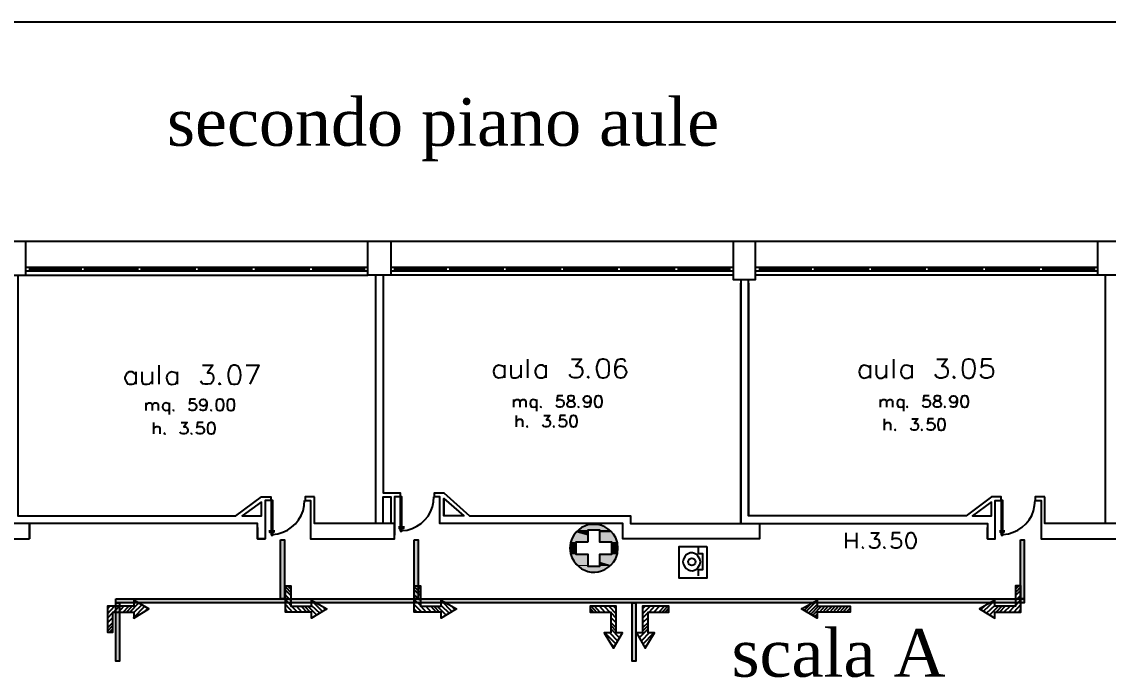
# Model space of a CAD drawing. Header units: millimetres. Extents: x 2592 to 5194, y 1172 to 2359.
# Drawn here: x 2593.989 to 2595.648, y 1176.154 to 1177.132 of the extents above; entities that cross this region are included whole.
import ezdxf

# ---------------------------------------------------------------- set-up
doc = ezdxf.new("R2010")
doc.units = ezdxf.units.MM
for name, color, linetype in [('PDF _Geometria', 7, 'Continuous'), ('PDF _Riempimenti solidi', 3, 'Continuous'), ('PDF _Testo', 7, 'Continuous')]:
    doc.layers.add(name, color=color, linetype=linetype)
doc.styles.add('PDF Times New Roman', font='times.ttf')

msp = doc.modelspace()

# ---------------------------------------------------------------- linework, layer by layer
at = {"layer": 'PDF _Geometria', "lineweight": 25}
for points in [[(2592.3511, 1177.1315), (2597.4528, 1177.1315), (2597.4528, 1175.284), (2592.3511, 1175.284)], [(2594.8753, 1176.6165), (2594.8711, 1176.6157), (2594.8686, 1176.6115), (2594.8669, 1176.6049), (2594.8669, 1176.6007), (2594.8686, 1176.5932), (2594.8711, 1176.589), (2594.8753, 1176.5882), (2594.8778, 1176.5882), (2594.8819, 1176.589), (2594.8853, 1176.5932), (2594.8861, 1176.6007), (2594.8861, 1176.6049), (2594.8853, 1176.6115), (2594.8819, 1176.6157), (2594.8778, 1176.6165)], [(2594.2911, 1176.5557), (2594.2886, 1176.5549), (2594.2869, 1176.5524), (2594.2861, 1176.5482), (2594.2861, 1176.5457), (2594.2869, 1176.5415), (2594.2886, 1176.539), (2594.2911, 1176.5382), (2594.2928, 1176.5382), (2594.2953, 1176.539), (2594.2969, 1176.5415), (2594.2978, 1176.5457), (2594.2978, 1176.5482), (2594.2969, 1176.5524), (2594.2953, 1176.5549), (2594.2928, 1176.5557)], [(2594.3078, 1176.5557), (2594.3053, 1176.5549), (2594.3036, 1176.5524), (2594.3028, 1176.5482), (2594.3028, 1176.5457), (2594.3036, 1176.5415), (2594.3053, 1176.539), (2594.3078, 1176.5382), (2594.3094, 1176.5382), (2594.3119, 1176.539), (2594.3136, 1176.5415), (2594.3144, 1176.5457), (2594.3144, 1176.5482), (2594.3136, 1176.5524), (2594.3119, 1176.5549), (2594.3094, 1176.5557)], [(2594.8261, 1176.5607), (2594.8236, 1176.5599), (2594.8228, 1176.5582), (2594.8228, 1176.5565), (2594.8236, 1176.5549), (2594.8253, 1176.554), (2594.8286, 1176.5532), (2594.8311, 1176.5524), (2594.8328, 1176.5507), (2594.8336, 1176.549), (2594.8336, 1176.5465), (2594.8328, 1176.5449), (2594.8319, 1176.544), (2594.8294, 1176.5432), (2594.8261, 1176.5432), (2594.8236, 1176.544), (2594.8228, 1176.5449), (2594.8219, 1176.5465), (2594.8219, 1176.549), (2594.8228, 1176.5507), (2594.8244, 1176.5524), (2594.8269, 1176.5532), (2594.8303, 1176.554), (2594.8319, 1176.5549), (2594.8328, 1176.5565), (2594.8328, 1176.5582), (2594.8319, 1176.5599), (2594.8294, 1176.5607)], [(2594.8686, 1176.5607), (2594.8661, 1176.5599), (2594.8644, 1176.5574), (2594.8636, 1176.5532), (2594.8636, 1176.5507), (2594.8644, 1176.5465), (2594.8661, 1176.544), (2594.8686, 1176.5432), (2594.8703, 1176.5432), (2594.8728, 1176.544), (2594.8744, 1176.5465), (2594.8753, 1176.5507), (2594.8753, 1176.5532), (2594.8744, 1176.5574), (2594.8728, 1176.5599), (2594.8703, 1176.5607)], [(2595.3853, 1176.5607), (2595.3828, 1176.5599), (2595.3819, 1176.5582), (2595.3819, 1176.5565), (2595.3828, 1176.5549), (2595.3844, 1176.554), (2595.3878, 1176.5532), (2595.3903, 1176.5524), (2595.3919, 1176.5507), (2595.3928, 1176.549), (2595.3928, 1176.5465), (2595.3919, 1176.5449), (2595.3911, 1176.544), (2595.3886, 1176.5432), (2595.3853, 1176.5432), (2595.3828, 1176.544), (2595.3819, 1176.5449), (2595.3811, 1176.5465), (2595.3811, 1176.549), (2595.3819, 1176.5507), (2595.3836, 1176.5524), (2595.3861, 1176.5532), (2595.3894, 1176.554), (2595.3911, 1176.5549), (2595.3919, 1176.5565), (2595.3919, 1176.5582), (2595.3911, 1176.5599), (2595.3886, 1176.5607)], [(2595.4278, 1176.5607), (2595.4253, 1176.5599), (2595.4236, 1176.5574), (2595.4228, 1176.5532), (2595.4228, 1176.5507), (2595.4236, 1176.5465), (2595.4253, 1176.544), (2595.4278, 1176.5432), (2595.4294, 1176.5432), (2595.4319, 1176.544), (2595.4336, 1176.5465), (2595.4344, 1176.5507), (2595.4344, 1176.5532), (2595.4336, 1176.5574), (2595.4319, 1176.5599), (2595.4294, 1176.5607)], [(2594.8311, 1176.5307), (2594.8286, 1176.5299), (2594.8269, 1176.5274), (2594.8261, 1176.5232), (2594.8261, 1176.5207), (2594.8269, 1176.5165), (2594.8286, 1176.514), (2594.8311, 1176.5132), (2594.8319, 1176.5132), (2594.8344, 1176.514), (2594.8361, 1176.5165), (2594.8369, 1176.5207), (2594.8369, 1176.5232), (2594.8361, 1176.5274), (2594.8344, 1176.5299), (2594.8319, 1176.5307)], [(2595.3919, 1176.5257), (2595.3894, 1176.5249), (2595.3886, 1176.5224), (2595.3878, 1176.5182), (2595.3878, 1176.5157), (2595.3886, 1176.5115), (2595.3894, 1176.509), (2595.3919, 1176.5082), (2595.3936, 1176.5082), (2595.3961, 1176.509), (2595.3978, 1176.5115), (2595.3986, 1176.5157), (2595.3986, 1176.5182), (2595.3978, 1176.5224), (2595.3961, 1176.5249), (2595.3936, 1176.5257)], [(2594.2778, 1176.5199), (2594.2753, 1176.519), (2594.2736, 1176.5165), (2594.2728, 1176.5124), (2594.2728, 1176.5099), (2594.2736, 1176.5057), (2594.2753, 1176.5032), (2594.2778, 1176.5024), (2594.2794, 1176.5024), (2594.2819, 1176.5032), (2594.2836, 1176.5057), (2594.2844, 1176.5099), (2594.2844, 1176.5124), (2594.2836, 1176.5165), (2594.2819, 1176.519), (2594.2794, 1176.5199)], [(2594.4361, 1176.4065), (2594.4219, 1176.4065), (2594.4219, 1176.4007), (2594.4303, 1176.4007), (2594.4303, 1176.3424), (2594.5586, 1176.3424), (2594.5586, 1176.3657), (2594.4361, 1176.3657)], [(2595.5511, 1176.4065), (2595.5361, 1176.4065), (2595.5361, 1176.4007), (2595.5453, 1176.4007), (2595.5453, 1176.3424), (2595.6728, 1176.3424), (2595.6728, 1176.3657), (2595.5511, 1176.3657)], [(2594.3553, 1176.399), (2594.3261, 1176.3774), (2594.3553, 1176.3774)], [(2595.4694, 1176.399), (2595.4403, 1176.3774), (2595.4694, 1176.3774)], [(2595.0353, 1176.3307), (2595.0353, 1176.2824), (2594.9928, 1176.2824), (2594.9928, 1176.3307)]]:
    msp.add_lwpolyline(points, close=True, dxfattribs=at)
for points in [[(2593.4378, 1176.7965), (2593.9603, 1176.7965), (2593.9953, 1176.7965), (2593.9953, 1176.7449), (2594.5178, 1176.7449), (2594.5178, 1176.7965)], [(2593.9953, 1176.7965), (2594.5178, 1176.7965), (2594.5528, 1176.7965), (2594.5528, 1176.7449)], [(2594.5528, 1176.7965), (2595.0753, 1176.7965), (2595.0753, 1176.7382), (2595.1094, 1176.7382), (2595.1094, 1176.7965), (2595.6319, 1176.7965), (2595.6669, 1176.7965), (2595.6669, 1176.7449)], [(2595.0753, 1176.7965), (2595.1094, 1176.7965)], [(2595.6319, 1176.7449), (2595.6319, 1176.7965)], [(2593.2286, 1176.6924), (2593.3453, 1176.6924), (2593.4028, 1176.6924), (2593.4028, 1176.3657), (2593.4028, 1176.3424), (2593.4436, 1176.3424), (2593.4436, 1176.3657), (2593.4203, 1176.3657), (2593.4203, 1176.7449), (2593.4378, 1176.7449), (2593.9603, 1176.7449), (2593.9953, 1176.7449)], [(2593.9836, 1176.7449), (2593.9836, 1176.3774), (2594.3161, 1176.3774), (2594.3553, 1176.4065), (2594.3694, 1176.4065), (2594.3694, 1176.4007), (2594.3611, 1176.4007), (2594.3611, 1176.3715), (2594.3611, 1176.3424), (2594.3494, 1176.3424), (2594.3494, 1176.3657), (2594.0011, 1176.3657), (2593.8736, 1176.3657), (2593.8736, 1176.4065), (2593.8586, 1176.4065), (2593.8586, 1176.4007), (2593.8678, 1176.4007), (2593.8678, 1176.3424), (2594.0011, 1176.3424)], [(2595.0753, 1176.7449), (2594.5528, 1176.7449), (2594.5178, 1176.7449)], [(2594.5294, 1176.7449), (2594.5294, 1176.3657)], [(2594.5411, 1176.7449), (2594.5411, 1176.4124), (2594.5669, 1176.4124), (2594.5669, 1176.4065), (2594.5586, 1176.4065), (2594.5586, 1176.3482)], [(2594.6278, 1176.3774), (2594.6278, 1176.4065), (2594.6194, 1176.4065), (2594.6194, 1176.4124), (2594.6336, 1176.4124), (2594.6728, 1176.3774), (2594.9186, 1176.3774), (2594.9186, 1176.3657), (2595.1153, 1176.3657), (2595.4636, 1176.3657), (2595.4636, 1176.3424), (2595.4753, 1176.3424), (2595.4753, 1176.3715), (2595.4753, 1176.4007), (2595.4844, 1176.4007), (2595.4844, 1176.4065), (2595.4694, 1176.4065), (2595.4311, 1176.3774), (2595.0986, 1176.3774), (2595.0986, 1176.7382)], [(2595.0869, 1176.7382), (2595.0869, 1176.3657), (2595.0869, 1176.7324)], [(2596.1894, 1176.7449), (2595.6669, 1176.7449), (2595.6319, 1176.7449), (2595.1094, 1176.7449)], [(2595.6436, 1176.3657), (2595.6436, 1176.7449)], [(2595.0986, 1176.7324), (2595.0986, 1176.3774)], [(2594.1994, 1176.5782), (2594.1994, 1176.6074)], [(2594.2653, 1176.6074), (2594.2811, 1176.6074), (2594.2728, 1176.5957), (2594.2769, 1176.5957), (2594.2794, 1176.5949), (2594.2811, 1176.5932), (2594.2819, 1176.589), (2594.2819, 1176.5865), (2594.2811, 1176.5824), (2594.2778, 1176.579), (2594.2736, 1176.5782), (2594.2694, 1176.5782), (2594.2653, 1176.579), (2594.2644, 1176.5807), (2594.2628, 1176.5832)], [(2594.3194, 1176.6057), (2594.3153, 1176.6074), (2594.3128, 1176.6074), (2594.3086, 1176.6057), (2594.3061, 1176.6015), (2594.3044, 1176.5949), (2594.3044, 1176.5907), (2594.3061, 1176.5832), (2594.3086, 1176.579), (2594.3128, 1176.5782), (2594.3153, 1176.5782), (2594.3194, 1176.579)], [(2594.3319, 1176.6074), (2594.3511, 1176.6074), (2594.3378, 1176.5782)], [(2594.7261, 1176.6032), (2594.7236, 1176.6057)], [(2594.7261, 1176.6074), (2594.7261, 1176.5882)], [(2594.7361, 1176.6074), (2594.7361, 1176.5932), (2594.7369, 1176.589), (2594.7394, 1176.5882), (2594.7436, 1176.5882), (2594.7469, 1176.589), (2594.7511, 1176.5932)], [(2594.7511, 1176.6074), (2594.7511, 1176.5882)], [(2594.7619, 1176.5882), (2594.7619, 1176.6165)], [(2594.7894, 1176.6032), (2594.7869, 1176.6057), (2594.7844, 1176.6074), (2594.7803, 1176.6074), (2594.7769, 1176.6057), (2594.7744, 1176.6032), (2594.7728, 1176.599), (2594.7728, 1176.5965), (2594.7744, 1176.5924), (2594.7769, 1176.589), (2594.7803, 1176.5882), (2594.7844, 1176.5882), (2594.7869, 1176.589), (2594.7894, 1176.5924)], [(2594.7894, 1176.6074), (2594.7894, 1176.5882)], [(2594.8286, 1176.6165), (2594.8436, 1176.6165), (2594.8353, 1176.6057), (2594.8394, 1176.6057), (2594.8419, 1176.6049), (2594.8436, 1176.6032), (2594.8453, 1176.599), (2594.8453, 1176.5965), (2594.8436, 1176.5924), (2594.8411, 1176.589), (2594.8369, 1176.5882), (2594.8328, 1176.5882), (2594.8286, 1176.589), (2594.8269, 1176.5907), (2594.8253, 1176.5932)], [(2594.9111, 1176.6124), (2594.9094, 1176.6157), (2594.9061, 1176.6165), (2594.9028, 1176.6165), (2594.8986, 1176.6157), (2594.8961, 1176.6115), (2594.8944, 1176.6049), (2594.8944, 1176.5974), (2594.8961, 1176.5924), (2594.8986, 1176.589), (2594.9028, 1176.5882), (2594.9044, 1176.5882), (2594.9086, 1176.589), (2594.9111, 1176.5924), (2594.9128, 1176.5965), (2594.9128, 1176.5974), (2594.9111, 1176.6015), (2594.9086, 1176.6049), (2594.9044, 1176.6057), (2594.9028, 1176.6057), (2594.8986, 1176.6049), (2594.8961, 1176.6015), (2594.8944, 1176.5974)], [(2595.2844, 1176.6032), (2595.2811, 1176.6057)], [(2595.2844, 1176.6074), (2595.2844, 1176.5874)], [(2595.2936, 1176.6074), (2595.2936, 1176.5932), (2595.2953, 1176.589), (2595.2978, 1176.5874), (2595.3019, 1176.5874), (2595.3053, 1176.589), (2595.3086, 1176.5932)], [(2595.3086, 1176.6074), (2595.3086, 1176.5874)], [(2595.3203, 1176.5874), (2595.3203, 1176.6165)], [(2595.3478, 1176.6032), (2595.3453, 1176.6057)], [(2595.3478, 1176.6074), (2595.3478, 1176.5874)], [(2595.3861, 1176.6165), (2595.4019, 1176.6165), (2595.3936, 1176.6057), (2595.3978, 1176.6057), (2595.4003, 1176.604), (2595.4019, 1176.6032), (2595.4028, 1176.599), (2595.4028, 1176.5957), (2595.4019, 1176.5915), (2595.3986, 1176.589), (2595.3944, 1176.5874), (2595.3903, 1176.5874), (2595.3861, 1176.589), (2595.3853, 1176.5907), (2595.3836, 1176.5932)], [(2595.4403, 1176.6157), (2595.4361, 1176.6165), (2595.4336, 1176.6165), (2595.4294, 1176.6157), (2595.4261, 1176.6115), (2595.4253, 1176.604), (2595.4253, 1176.5999), (2595.4261, 1176.5932), (2595.4294, 1176.589), (2595.4336, 1176.5874), (2595.4361, 1176.5874), (2595.4403, 1176.589)], [(2595.4694, 1176.6165), (2595.4553, 1176.6165), (2595.4544, 1176.604), (2595.4553, 1176.6057), (2595.4594, 1176.6074), (2595.4636, 1176.6074), (2595.4678, 1176.6057), (2595.4711, 1176.6032), (2595.4719, 1176.599), (2595.4719, 1176.5957), (2595.4711, 1176.5915), (2595.4678, 1176.589), (2595.4636, 1176.5874), (2595.4594, 1176.5874), (2595.4553, 1176.589), (2595.4544, 1176.5907), (2595.4528, 1176.5932)], [(2594.1636, 1176.5932), (2594.1603, 1176.5957), (2594.1578, 1176.5974), (2594.1536, 1176.5974), (2594.1511, 1176.5957), (2594.1486, 1176.5932), (2594.1469, 1176.589), (2594.1469, 1176.5865), (2594.1486, 1176.5824), (2594.1511, 1176.579), (2594.1536, 1176.5782), (2594.1578, 1176.5782), (2594.1603, 1176.579), (2594.1636, 1176.5824)], [(2594.1636, 1176.5974), (2594.1636, 1176.5782)], [(2594.1728, 1176.5974), (2594.1728, 1176.5832), (2594.1744, 1176.579), (2594.1769, 1176.5782), (2594.1811, 1176.5782), (2594.1844, 1176.579), (2594.1886, 1176.5832)], [(2594.1886, 1176.5974), (2594.1886, 1176.5782)], [(2594.2269, 1176.5932), (2594.2244, 1176.5957)], [(2594.2269, 1176.5974), (2594.2269, 1176.5782)], [(2594.7236, 1176.589), (2594.7261, 1176.5924)], [(2594.8544, 1176.5907), (2594.8528, 1176.589), (2594.8544, 1176.5882), (2594.8561, 1176.589)], [(2595.2811, 1176.589), (2595.2844, 1176.5915)], [(2595.3453, 1176.589), (2595.3478, 1176.5915)], [(2595.4128, 1176.5907), (2595.4111, 1176.589), (2595.4128, 1176.5874), (2595.4144, 1176.589)], [(2594.2244, 1176.579), (2594.2269, 1176.5824)], [(2594.2919, 1176.5807), (2594.2903, 1176.579), (2594.2919, 1176.5782), (2594.2936, 1176.579)], [(2594.2544, 1176.5557), (2594.2461, 1176.5557), (2594.2453, 1176.5482), (2594.2461, 1176.549), (2594.2486, 1176.5499), (2594.2511, 1176.5499), (2594.2536, 1176.549), (2594.2553, 1176.5474), (2594.2561, 1176.5449), (2594.2561, 1176.5432), (2594.2553, 1176.5407), (2594.2536, 1176.539), (2594.2511, 1176.5382), (2594.2486, 1176.5382), (2594.2461, 1176.539), (2594.2453, 1176.5399), (2594.2444, 1176.5415)], [(2594.2719, 1176.5499), (2594.2711, 1176.5474), (2594.2694, 1176.5457), (2594.2669, 1176.5449), (2594.2661, 1176.5449), (2594.2636, 1176.5457), (2594.2619, 1176.5474), (2594.2611, 1176.5499), (2594.2611, 1176.5507), (2594.2619, 1176.5532), (2594.2636, 1176.5549), (2594.2661, 1176.5557), (2594.2669, 1176.5557), (2594.2694, 1176.5549), (2594.2711, 1176.5532), (2594.2719, 1176.5499), (2594.2719, 1176.5457), (2594.2711, 1176.5415), (2594.2694, 1176.539), (2594.2669, 1176.5382), (2594.2653, 1176.5382), (2594.2628, 1176.539), (2594.2619, 1176.5407)], [(2594.7403, 1176.5432), (2594.7403, 1176.5549)], [(2594.7403, 1176.5515), (2594.7428, 1176.554), (2594.7444, 1176.5549), (2594.7469, 1176.5549), (2594.7486, 1176.554), (2594.7494, 1176.5515), (2594.7494, 1176.5432)], [(2594.7494, 1176.5515), (2594.7519, 1176.554), (2594.7536, 1176.5549), (2594.7561, 1176.5549), (2594.7578, 1176.554), (2594.7586, 1176.5515), (2594.7586, 1176.5432)], [(2594.7753, 1176.5549), (2594.7753, 1176.5374)], [(2594.8153, 1176.5607), (2594.8069, 1176.5607), (2594.8061, 1176.5532), (2594.8069, 1176.554), (2594.8094, 1176.5549), (2594.8119, 1176.5549), (2594.8144, 1176.554), (2594.8161, 1176.5524), (2594.8169, 1176.5499), (2594.8169, 1176.5482), (2594.8161, 1176.5457), (2594.8144, 1176.544), (2594.8119, 1176.5432), (2594.8094, 1176.5432), (2594.8069, 1176.544), (2594.8061, 1176.5449), (2594.8053, 1176.5465)], [(2594.8578, 1176.5549), (2594.8569, 1176.5524), (2594.8553, 1176.5507), (2594.8528, 1176.5499), (2594.8519, 1176.5499), (2594.8494, 1176.5507), (2594.8478, 1176.5524), (2594.8469, 1176.5549), (2594.8469, 1176.5557), (2594.8478, 1176.5582), (2594.8494, 1176.5599), (2594.8519, 1176.5607), (2594.8528, 1176.5607), (2594.8553, 1176.5599), (2594.8569, 1176.5582), (2594.8578, 1176.5549), (2594.8578, 1176.5507), (2594.8569, 1176.5465), (2594.8553, 1176.544), (2594.8528, 1176.5432), (2594.8511, 1176.5432), (2594.8486, 1176.544), (2594.8478, 1176.5457)], [(2595.3003, 1176.5432), (2595.3003, 1176.5549)], [(2595.3003, 1176.5515), (2595.3028, 1176.554), (2595.3044, 1176.5549), (2595.3069, 1176.5549), (2595.3086, 1176.554), (2595.3094, 1176.5515), (2595.3094, 1176.5432)], [(2595.3094, 1176.5515), (2595.3119, 1176.554), (2595.3136, 1176.5549), (2595.3161, 1176.5549), (2595.3178, 1176.554), (2595.3186, 1176.5515), (2595.3186, 1176.5432)], [(2595.3353, 1176.5549), (2595.3353, 1176.5374)], [(2595.3744, 1176.5607), (2595.3661, 1176.5607), (2595.3653, 1176.5532), (2595.3661, 1176.554), (2595.3686, 1176.5549), (2595.3711, 1176.5549), (2595.3736, 1176.554), (2595.3753, 1176.5524), (2595.3761, 1176.5499), (2595.3761, 1176.5482), (2595.3753, 1176.5457), (2595.3736, 1176.544), (2595.3711, 1176.5432), (2595.3686, 1176.5432), (2595.3661, 1176.544), (2595.3653, 1176.5449), (2595.3644, 1176.5465)], [(2595.4169, 1176.5549), (2595.4161, 1176.5524), (2595.4144, 1176.5507), (2595.4119, 1176.5499), (2595.4111, 1176.5499), (2595.4086, 1176.5507), (2595.4069, 1176.5524), (2595.4061, 1176.5549), (2595.4061, 1176.5557), (2595.4069, 1176.5582), (2595.4086, 1176.5599), (2595.4111, 1176.5607), (2595.4119, 1176.5607), (2595.4144, 1176.5599), (2595.4161, 1176.5582), (2595.4169, 1176.5549), (2595.4169, 1176.5507), (2595.4161, 1176.5465), (2595.4144, 1176.544), (2595.4119, 1176.5432), (2595.4103, 1176.5432), (2595.4078, 1176.544), (2595.4069, 1176.5457)], [(2594.1794, 1176.5382), (2594.1794, 1176.5499)], [(2594.1794, 1176.5465), (2594.1819, 1176.549), (2594.1836, 1176.5499), (2594.1861, 1176.5499), (2594.1878, 1176.549), (2594.1886, 1176.5465), (2594.1886, 1176.5382)], [(2594.1886, 1176.5465), (2594.1911, 1176.549), (2594.1928, 1176.5499), (2594.1953, 1176.5499), (2594.1969, 1176.549), (2594.1978, 1176.5465), (2594.1978, 1176.5382)], [(2594.2144, 1176.5474), (2594.2128, 1176.549)], [(2594.2128, 1176.539), (2594.2144, 1176.5407)], [(2594.2144, 1176.5499), (2594.2144, 1176.5324)], [(2594.2211, 1176.5399), (2594.2203, 1176.539), (2594.2211, 1176.5382), (2594.2219, 1176.539)], [(2594.2786, 1176.5399), (2594.2778, 1176.539), (2594.2786, 1176.5382), (2594.2794, 1176.539)], [(2594.7753, 1176.5524), (2594.7736, 1176.554)], [(2594.7736, 1176.544), (2594.7753, 1176.5457)], [(2594.7819, 1176.5449), (2594.7811, 1176.544), (2594.7819, 1176.5432), (2594.7828, 1176.544)], [(2594.8394, 1176.5449), (2594.8386, 1176.544), (2594.8394, 1176.5432), (2594.8403, 1176.544)], [(2595.3353, 1176.5524), (2595.3336, 1176.554)], [(2595.3336, 1176.544), (2595.3353, 1176.5457)], [(2595.3411, 1176.5449), (2595.3403, 1176.544), (2595.3411, 1176.5432), (2595.3419, 1176.544)], [(2595.3986, 1176.5449), (2595.3978, 1176.544), (2595.3986, 1176.5432), (2595.3994, 1176.544)], [(2594.7444, 1176.5132), (2594.7444, 1176.5307)], [(2594.7444, 1176.5215), (2594.7469, 1176.524), (2594.7486, 1176.5249), (2594.7511, 1176.5249), (2594.7528, 1176.524), (2594.7536, 1176.5215), (2594.7536, 1176.5132)], [(2594.7861, 1176.5307), (2594.7953, 1176.5307), (2594.7903, 1176.524), (2594.7928, 1176.524), (2594.7944, 1176.5232), (2594.7953, 1176.5224), (2594.7961, 1176.5199), (2594.7961, 1176.5182), (2594.7953, 1176.5157), (2594.7936, 1176.514), (2594.7911, 1176.5132), (2594.7886, 1176.5132), (2594.7861, 1176.514), (2594.7853, 1176.5149), (2594.7844, 1176.5165)], [(2594.8194, 1176.5307), (2594.8111, 1176.5307), (2594.8103, 1176.5232), (2594.8111, 1176.524), (2594.8136, 1176.5249), (2594.8161, 1176.5249), (2594.8186, 1176.524), (2594.8203, 1176.5224), (2594.8211, 1176.5199), (2594.8211, 1176.5182), (2594.8203, 1176.5157), (2594.8186, 1176.514), (2594.8161, 1176.5132), (2594.8136, 1176.5132), (2594.8111, 1176.514), (2594.8103, 1176.5149), (2594.8094, 1176.5165)], [(2595.3061, 1176.5082), (2595.3061, 1176.5257)], [(2595.3478, 1176.5257), (2595.3569, 1176.5257), (2595.3519, 1176.519), (2595.3544, 1176.519), (2595.3561, 1176.5182), (2595.3569, 1176.5174), (2595.3578, 1176.5149), (2595.3578, 1176.5132), (2595.3569, 1176.5107), (2595.3553, 1176.509), (2595.3528, 1176.5082), (2595.3503, 1176.5082), (2595.3478, 1176.509), (2595.3469, 1176.5099), (2595.3461, 1176.5115)], [(2595.3811, 1176.5257), (2595.3728, 1176.5257), (2595.3719, 1176.5182), (2595.3728, 1176.519), (2595.3753, 1176.5199), (2595.3778, 1176.5199), (2595.3803, 1176.519), (2595.3819, 1176.5174), (2595.3828, 1176.5149), (2595.3828, 1176.5132), (2595.3819, 1176.5107), (2595.3803, 1176.509), (2595.3778, 1176.5082), (2595.3753, 1176.5082), (2595.3728, 1176.509), (2595.3719, 1176.5099), (2595.3711, 1176.5115)], [(2594.1911, 1176.5024), (2594.1911, 1176.5199)], [(2594.1911, 1176.5107), (2594.1936, 1176.5132), (2594.1953, 1176.514), (2594.1978, 1176.514), (2594.1994, 1176.5132), (2594.2003, 1176.5107), (2594.2003, 1176.5024)], [(2594.2328, 1176.5199), (2594.2419, 1176.5199), (2594.2369, 1176.5132), (2594.2394, 1176.5132), (2594.2411, 1176.5124), (2594.2419, 1176.5115), (2594.2428, 1176.509), (2594.2428, 1176.5074), (2594.2419, 1176.5049), (2594.2403, 1176.5032), (2594.2378, 1176.5024), (2594.2353, 1176.5024), (2594.2328, 1176.5032), (2594.2319, 1176.504), (2594.2311, 1176.5057)], [(2594.2661, 1176.5199), (2594.2578, 1176.5199), (2594.2569, 1176.5124), (2594.2578, 1176.5132), (2594.2603, 1176.514), (2594.2628, 1176.514), (2594.2653, 1176.5132), (2594.2669, 1176.5115), (2594.2678, 1176.509), (2594.2678, 1176.5074), (2594.2669, 1176.5049), (2594.2653, 1176.5032), (2594.2628, 1176.5024), (2594.2603, 1176.5024), (2594.2578, 1176.5032), (2594.2569, 1176.504), (2594.2561, 1176.5057)], [(2594.7611, 1176.5149), (2594.7603, 1176.514), (2594.7611, 1176.5132), (2594.7619, 1176.514)], [(2594.8019, 1176.5149), (2594.8011, 1176.514), (2594.8019, 1176.5132), (2594.8028, 1176.514)], [(2595.3061, 1176.5165), (2595.3086, 1176.519), (2595.3103, 1176.5199), (2595.3128, 1176.5199), (2595.3144, 1176.519), (2595.3153, 1176.5165), (2595.3153, 1176.5082)], [(2595.3228, 1176.5099), (2595.3219, 1176.509), (2595.3228, 1176.5082), (2595.3236, 1176.509)], [(2595.3636, 1176.5099), (2595.3628, 1176.509), (2595.3636, 1176.5082), (2595.3644, 1176.509)], [(2594.2078, 1176.504), (2594.2069, 1176.5032), (2594.2078, 1176.5024), (2594.2086, 1176.5032)], [(2594.2486, 1176.504), (2594.2478, 1176.5032), (2594.2486, 1176.5024), (2594.2494, 1176.5032)], [(2594.5411, 1176.3657), (2594.5411, 1176.4065), (2594.5528, 1176.4065), (2594.5528, 1176.3657)], [(2595.1153, 1176.3657), (2595.1153, 1176.3424), (2594.9069, 1176.3424), (2594.9069, 1176.3657), (2594.6278, 1176.3657), (2594.6278, 1176.4065)], [(2594.6336, 1176.404), (2594.6336, 1176.3774), (2594.6336, 1176.404), (2594.6644, 1176.3774), (2594.6336, 1176.3774)], [(2594.0011, 1176.3424), (2594.0011, 1176.3657), (2594.0011, 1176.3424)], [(2594.3494, 1176.3599), (2594.3494, 1176.3424), (2594.3494, 1176.3599)], [(2595.4636, 1176.3599), (2595.4636, 1176.3424), (2595.4636, 1176.3599)], [(2594.3494, 1176.3424), (2594.3611, 1176.3424)], [(2595.2478, 1176.3282), (2595.2478, 1176.3515)], [(2595.2478, 1176.3399), (2595.2636, 1176.3399)], [(2595.2636, 1176.3515), (2595.2636, 1176.3282)], [(2595.2853, 1176.3515), (2595.2978, 1176.3515), (2595.2911, 1176.3424), (2595.2944, 1176.3424), (2595.2969, 1176.3415), (2595.2978, 1176.3399), (2595.2986, 1176.3365), (2595.2986, 1176.3349), (2595.2978, 1176.3315), (2595.2953, 1176.329), (2595.2919, 1176.3282), (2595.2886, 1176.3282), (2595.2853, 1176.329), (2595.2844, 1176.3299), (2595.2836, 1176.3324)], [(2595.3303, 1176.3515), (2595.3186, 1176.3515), (2595.3178, 1176.3415), (2595.3186, 1176.3424), (2595.3219, 1176.3432), (2595.3253, 1176.3432), (2595.3286, 1176.3424), (2595.3311, 1176.3399), (2595.3319, 1176.3365), (2595.3319, 1176.3349), (2595.3311, 1176.3315), (2595.3286, 1176.329), (2595.3253, 1176.3282), (2595.3219, 1176.3282), (2595.3186, 1176.329), (2595.3178, 1176.3299), (2595.3169, 1176.3324)], [(2595.3511, 1176.3499), (2595.3478, 1176.3515), (2595.3453, 1176.3515), (2595.3419, 1176.3499), (2595.3403, 1176.3465), (2595.3386, 1176.3415), (2595.3386, 1176.3382), (2595.3403, 1176.3324), (2595.3419, 1176.329), (2595.3453, 1176.3282), (2595.3478, 1176.3282), (2595.3511, 1176.329)], [(2595.4636, 1176.3424), (2595.4753, 1176.3424)], [(2595.0219, 1176.329), (2595.0219, 1176.3199), (2595.0286, 1176.3199), (2595.0286, 1176.2949), (2595.0219, 1176.2949), (2595.0219, 1176.2857)], [(2595.2736, 1176.3299), (2595.2728, 1176.329), (2595.2736, 1176.3282), (2595.2744, 1176.329)], [(2595.3069, 1176.3299), (2595.3053, 1176.329), (2595.3069, 1176.3282), (2595.3078, 1176.329)], [(2594.9994, 1176.3115), (2594.9986, 1176.3074), (2594.9994, 1176.3032)], [(2595.0219, 1176.299), (2595.0244, 1176.3032), (2595.0253, 1176.3074), (2595.0244, 1176.3115), (2595.0219, 1176.3157)]]:
    msp.add_lwpolyline(points, dxfattribs=at)
at = {"layer": 'PDF _Geometria', "color": 4, "lineweight": 25}
for points in [[(2594.5178, 1176.7565), (2593.9953, 1176.7565)], [(2594.0011, 1176.7565), (2594.0011, 1176.7507)], [(2594.0794, 1176.7565), (2594.0794, 1176.7507)], [(2594.0853, 1176.7565), (2594.0853, 1176.7507)], [(2594.1661, 1176.7565), (2594.1661, 1176.7507)], [(2594.1719, 1176.7565), (2594.1719, 1176.7507)], [(2594.2536, 1176.7565), (2594.2536, 1176.7507)], [(2594.2594, 1176.7565), (2594.2594, 1176.7507)], [(2594.3403, 1176.7565), (2594.3403, 1176.7507)], [(2594.3461, 1176.7565), (2594.3461, 1176.7507)], [(2594.4278, 1176.7565), (2594.4278, 1176.7507)], [(2594.4336, 1176.7565), (2594.4336, 1176.7507)], [(2594.5119, 1176.7565), (2594.5119, 1176.7507)], [(2595.0753, 1176.7565), (2594.5528, 1176.7565)], [(2594.5586, 1176.7565), (2594.5586, 1176.7507)], [(2594.6369, 1176.7565), (2594.6369, 1176.7507)], [(2594.6428, 1176.7565), (2594.6428, 1176.7507)], [(2594.7236, 1176.7565), (2594.7236, 1176.7507)], [(2594.7294, 1176.7565), (2594.7294, 1176.7507)], [(2594.8111, 1176.7565), (2594.8111, 1176.7507)], [(2594.8169, 1176.7565), (2594.8169, 1176.7507)], [(2594.8978, 1176.7565), (2594.8978, 1176.7507)], [(2594.9036, 1176.7565), (2594.9036, 1176.7507)], [(2594.9853, 1176.7565), (2594.9853, 1176.7507)], [(2594.9911, 1176.7565), (2594.9911, 1176.7507)], [(2595.0694, 1176.7565), (2595.0694, 1176.7507)], [(2595.6319, 1176.7565), (2595.1094, 1176.7565)], [(2595.1153, 1176.7565), (2595.1153, 1176.7507)], [(2595.1936, 1176.7565), (2595.1936, 1176.7507)], [(2595.1994, 1176.7565), (2595.1994, 1176.7507)], [(2595.2811, 1176.7565), (2595.2811, 1176.7507)], [(2595.2869, 1176.7565), (2595.2869, 1176.7507)], [(2595.3678, 1176.7565), (2595.3678, 1176.7507)], [(2595.3736, 1176.7565), (2595.3736, 1176.7507)], [(2595.4553, 1176.7565), (2595.4553, 1176.7507)], [(2595.4611, 1176.7565), (2595.4611, 1176.7507)], [(2595.5419, 1176.7565), (2595.5419, 1176.7507)], [(2595.5478, 1176.7565), (2595.5478, 1176.7507)], [(2595.6261, 1176.7565), (2595.6261, 1176.7507)], [(2594.5178, 1176.7507), (2593.9953, 1176.7507)], [(2594.0794, 1176.7532), (2594.0011, 1176.7532)], [(2594.1661, 1176.7532), (2594.0853, 1176.7532)], [(2594.2536, 1176.7532), (2594.1719, 1176.7532)], [(2594.3403, 1176.7532), (2594.2594, 1176.7532)], [(2594.4278, 1176.7532), (2594.3461, 1176.7532)], [(2594.5119, 1176.7532), (2594.4336, 1176.7532)], [(2595.0753, 1176.7507), (2594.5528, 1176.7507)], [(2594.6369, 1176.7532), (2594.5586, 1176.7532)], [(2594.7236, 1176.7532), (2594.6428, 1176.7532)], [(2594.8111, 1176.7532), (2594.7294, 1176.7532)], [(2594.8978, 1176.7532), (2594.8169, 1176.7532)], [(2594.9853, 1176.7532), (2594.9036, 1176.7532)], [(2595.0694, 1176.7532), (2594.9911, 1176.7532)], [(2595.6319, 1176.7507), (2595.1094, 1176.7507)], [(2595.1936, 1176.7532), (2595.1153, 1176.7532)], [(2595.2811, 1176.7532), (2595.1994, 1176.7532)], [(2595.3678, 1176.7532), (2595.2869, 1176.7532)], [(2595.4553, 1176.7532), (2595.3736, 1176.7532)], [(2595.5419, 1176.7532), (2595.4611, 1176.7532)], [(2595.6261, 1176.7532), (2595.5478, 1176.7532)], [(2594.6178, 1176.399), (2594.6186, 1176.4065)], [(2594.4203, 1176.3932), (2594.4211, 1176.4007)], [(2595.5353, 1176.3932), (2595.5361, 1176.4007)], [(2594.3678, 1176.3557), (2594.3678, 1176.3524), (2594.3703, 1176.3524)], [(2594.3744, 1176.3557), (2594.3744, 1176.3524), (2594.3728, 1176.3524)], [(2594.5653, 1176.3615), (2594.5653, 1176.3582), (2594.5669, 1176.3582)], [(2594.5719, 1176.3615), (2594.5719, 1176.3582), (2594.5694, 1176.3582)], [(2594.5694, 1176.3549), (2594.5778, 1176.3557)], [(2595.4828, 1176.3557), (2595.4828, 1176.3524), (2595.4844, 1176.3524)], [(2595.4886, 1176.3557), (2595.4886, 1176.3524), (2595.4869, 1176.3524)], [(2594.3719, 1176.349), (2594.3803, 1176.3499)], [(2595.4869, 1176.349), (2595.4953, 1176.3499)]]:
    msp.add_lwpolyline(points, dxfattribs=at)
for points in [[(2594.5669, 1176.354), (2594.5694, 1176.354), (2594.5694, 1176.4065), (2594.5669, 1176.4065)], [(2594.3703, 1176.3482), (2594.3728, 1176.3482), (2594.3728, 1176.4007), (2594.3703, 1176.4007)], [(2595.4844, 1176.3482), (2595.4869, 1176.3482), (2595.4869, 1176.4007), (2595.4844, 1176.4007)]]:
    msp.add_lwpolyline(points, close=True, dxfattribs=at)
at = {"layer": 'PDF _Geometria', "color": 3, "lineweight": 25}
for points in [[(2594.8536, 1176.3374), (2594.8353, 1176.3374), (2594.8353, 1176.319), (2594.8536, 1176.319), (2594.8536, 1176.3007), (2594.8719, 1176.3007), (2594.8719, 1176.319), (2594.8903, 1176.319), (2594.8903, 1176.3374), (2594.8719, 1176.3374), (2594.8719, 1176.3557), (2594.8536, 1176.3557)], [(2594.3844, 1176.3407), (2594.3903, 1176.3407), (2594.3903, 1176.2507), (2594.3844, 1176.2507)], [(2594.5886, 1176.3407), (2594.5944, 1176.3407), (2594.5944, 1176.2507), (2594.5886, 1176.2507)], [(2595.5136, 1176.3407), (2595.5194, 1176.3407), (2595.5194, 1176.2507), (2595.5136, 1176.2507)], [(2595.4744, 1176.2399), (2595.4744, 1176.249), (2595.4511, 1176.2357), (2595.4744, 1176.2215), (2595.4744, 1176.2307), (2595.5144, 1176.2307), (2595.5144, 1176.2707), (2595.5061, 1176.2707), (2595.5061, 1176.2399)], [(2594.1328, 1176.2507), (2595.5194, 1176.2507), (2595.5194, 1176.2449), (2594.1328, 1176.2449)], [(2594.1328, 1176.2449), (2594.1386, 1176.2449), (2594.1386, 1176.1557), (2594.1328, 1176.1557)], [(2594.8886, 1176.199), (2594.8786, 1176.199), (2594.8928, 1176.1757), (2594.9061, 1176.199), (2594.8969, 1176.199), (2594.8969, 1176.2399), (2594.8569, 1176.2399), (2594.8569, 1176.2307), (2594.8886, 1176.2307)], [(2594.9211, 1176.2449), (2594.9269, 1176.2449), (2594.9269, 1176.1557), (2594.9211, 1176.1557)], [(2595.2036, 1176.2307), (2595.2036, 1176.2215), (2595.1794, 1176.2357), (2595.2036, 1176.249), (2595.2036, 1176.2399), (2595.2536, 1176.2399), (2595.2536, 1176.2307)]]:
    msp.add_lwpolyline(points, close=True, dxfattribs=at)
at = {"layer": 'PDF _Geometria', "color": 3, "lineweight": 0}
for points in [[(2594.3903, 1176.3407), (2594.3844, 1176.3407), (2594.3844, 1176.2507), (2594.3903, 1176.2507)], [(2594.5944, 1176.3407), (2594.5886, 1176.3407), (2594.5886, 1176.2507), (2594.5944, 1176.2507)], [(2595.5194, 1176.3407), (2595.5136, 1176.3407), (2595.5136, 1176.2507), (2595.5194, 1176.2507)], [(2595.5194, 1176.2507), (2594.1328, 1176.2507), (2594.1328, 1176.2449), (2595.5194, 1176.2449)], [(2594.1386, 1176.2449), (2594.1328, 1176.2449), (2594.1328, 1176.1557), (2594.1386, 1176.1557)], [(2594.9211, 1176.1557), (2594.9269, 1176.1557), (2594.9269, 1176.2449), (2594.9211, 1176.2449)]]:
    msp.add_lwpolyline(points, close=True, dxfattribs=at)
at = {"layer": 'PDF _Geometria', "color": 2, "lineweight": 25}
for points in [[(2594.4303, 1176.3424), (2594.4311, 1176.3424)], [(2595.5453, 1176.3424), (2595.5461, 1176.3424)]]:
    msp.add_lwpolyline(points, dxfattribs=at)
at = {"layer": 'PDF _Geometria', "color": 3, "lineweight": 25}
for points in [[(2594.8961, 1176.3124), (2594.8986, 1176.3199), (2594.8994, 1176.3282), (2594.8986, 1176.3365), (2594.8961, 1176.344)], [(2594.8269, 1176.3365), (2594.8261, 1176.3282), (2594.8269, 1176.3199)], [(2594.4319, 1176.249), (2594.4553, 1176.2357), (2594.4319, 1176.2215), (2594.4319, 1176.2307), (2594.3919, 1176.2307), (2594.3919, 1176.2707), (2594.4003, 1176.2707), (2594.4003, 1176.2399), (2594.4319, 1176.2399), (2594.4319, 1176.249), (2594.4319, 1176.2482), (2594.4486, 1176.2315)], [(2594.3919, 1176.269), (2594.4003, 1176.2607)], [(2594.3919, 1176.264), (2594.4003, 1176.2557)], [(2594.3919, 1176.2565), (2594.4003, 1176.2482)], [(2594.3953, 1176.2707), (2594.4003, 1176.2657)], [(2594.6294, 1176.249), (2594.6528, 1176.2357), (2594.6294, 1176.2215), (2594.6294, 1176.2307), (2594.5886, 1176.2307), (2594.5886, 1176.2707), (2594.5978, 1176.2707), (2594.5978, 1176.2399), (2594.6294, 1176.2399), (2594.6294, 1176.249), (2594.6294, 1176.2482), (2594.6461, 1176.2315)], [(2594.5886, 1176.269), (2594.5978, 1176.2607)], [(2594.5886, 1176.264), (2594.5978, 1176.2557)], [(2594.5886, 1176.2565), (2594.5978, 1176.2482)], [(2594.5919, 1176.2707), (2594.5978, 1176.2657)], [(2595.5111, 1176.2707), (2595.5061, 1176.2657)], [(2595.5144, 1176.269), (2595.5061, 1176.2607)], [(2595.5144, 1176.264), (2595.5061, 1176.2557)], [(2595.5144, 1176.2565), (2595.5061, 1176.2482)], [(2594.1603, 1176.2215), (2594.1836, 1176.2357), (2594.1603, 1176.249), (2594.1603, 1176.2399), (2594.1203, 1176.2399), (2594.1203, 1176.1999), (2594.1286, 1176.1999), (2594.1286, 1176.2307), (2594.1603, 1176.2307), (2594.1603, 1176.2215), (2594.1603, 1176.2224), (2594.1769, 1176.239)], [(2594.1203, 1176.2357), (2594.1236, 1176.2399)], [(2594.1203, 1176.2282), (2594.1311, 1176.2399)], [(2594.1294, 1176.2307), (2594.1386, 1176.2399)], [(2594.1328, 1176.2507), (2594.1386, 1176.2507)], [(2594.1369, 1176.2307), (2594.1453, 1176.2399)], [(2594.1444, 1176.2307), (2594.1528, 1176.2399)], [(2594.1494, 1176.2307), (2594.1578, 1176.2399)], [(2594.1544, 1176.2307), (2594.1678, 1176.244)], [(2594.1603, 1176.2299), (2594.1728, 1176.2415)], [(2594.3844, 1176.2507), (2594.3903, 1176.2507)], [(2594.3919, 1176.2499), (2594.4003, 1176.2407)], [(2594.3919, 1176.2424), (2594.4028, 1176.2307)], [(2594.4011, 1176.2399), (2594.4103, 1176.2307)], [(2594.4086, 1176.2399), (2594.4169, 1176.2307)], [(2594.4161, 1176.2399), (2594.4244, 1176.2307)], [(2594.4211, 1176.2399), (2594.4294, 1176.2307)], [(2594.4261, 1176.2399), (2594.4394, 1176.2265)], [(2594.4319, 1176.2407), (2594.4444, 1176.229)], [(2594.4478, 1176.2399), (2594.4536, 1176.234), (2594.4553, 1176.2357)], [(2594.5886, 1176.2507), (2594.5944, 1176.2507)], [(2594.5886, 1176.2499), (2594.5978, 1176.2407)], [(2594.5886, 1176.2424), (2594.6003, 1176.2307)], [(2594.5986, 1176.2399), (2594.6069, 1176.2307)], [(2594.6061, 1176.2399), (2594.6144, 1176.2307)], [(2594.6136, 1176.2399), (2594.6219, 1176.2307)], [(2594.6186, 1176.2399), (2594.6269, 1176.2307)], [(2594.6236, 1176.2399), (2594.6369, 1176.2265)], [(2594.6294, 1176.2407), (2594.6419, 1176.229)], [(2594.6453, 1176.2399), (2594.6511, 1176.234), (2594.6519, 1176.2357)], [(2594.8586, 1176.2399), (2594.8669, 1176.2307)], [(2594.8636, 1176.2399), (2594.8719, 1176.2307)], [(2594.8711, 1176.2399), (2594.8794, 1176.2307)], [(2594.8786, 1176.2399), (2594.8869, 1176.2307)], [(2594.8853, 1176.2399), (2594.8969, 1176.2282)], [(2594.8928, 1176.2399), (2594.8969, 1176.2357)], [(2594.9211, 1176.2507), (2594.9269, 1176.2507)], [(2594.9378, 1176.1824), (2594.9544, 1176.199), (2594.9553, 1176.199), (2594.9453, 1176.199), (2594.9453, 1176.2307), (2594.9769, 1176.2307), (2594.9769, 1176.2399), (2594.9369, 1176.2399), (2594.9369, 1176.199), (2594.9278, 1176.199), (2594.9411, 1176.1757), (2594.9553, 1176.199)], [(2594.9411, 1176.2399), (2594.9369, 1176.2357)], [(2594.9486, 1176.2399), (2594.9369, 1176.2282)], [(2594.9553, 1176.2399), (2594.9469, 1176.2307)], [(2594.9628, 1176.2399), (2594.9544, 1176.2307)], [(2594.9703, 1176.2399), (2594.9619, 1176.2307)], [(2594.9753, 1176.2399), (2594.9669, 1176.2307)], [(2595.1936, 1176.2432), (2595.1836, 1176.2332)], [(2595.2036, 1176.2482), (2595.1869, 1176.2315)], [(2595.2036, 1176.2424), (2595.1903, 1176.229)], [(2595.2053, 1176.2399), (2595.1936, 1176.2274)], [(2595.2103, 1176.2399), (2595.1969, 1176.2257)], [(2595.2153, 1176.2399), (2595.2069, 1176.2307)], [(2595.2203, 1176.2399), (2595.2119, 1176.2307)], [(2595.2261, 1176.2399), (2595.2169, 1176.2307)], [(2595.2311, 1176.2399), (2595.2228, 1176.2307)], [(2595.2361, 1176.2399), (2595.2278, 1176.2307)], [(2595.2411, 1176.2399), (2595.2328, 1176.2307)], [(2595.2461, 1176.2399), (2595.2378, 1176.2307)], [(2595.2511, 1176.2399), (2595.2428, 1176.2307)], [(2595.4586, 1176.2399), (2595.4528, 1176.234), (2595.4511, 1176.2357)], [(2595.4736, 1176.249), (2595.4744, 1176.2482), (2595.4569, 1176.2315)], [(2595.4744, 1176.2407), (2595.4619, 1176.229)], [(2595.4803, 1176.2399), (2595.4669, 1176.2265)], [(2595.4853, 1176.2399), (2595.4769, 1176.2307)], [(2595.4903, 1176.2399), (2595.4819, 1176.2307)], [(2595.4978, 1176.2399), (2595.4886, 1176.2307)], [(2595.5044, 1176.2399), (2595.4961, 1176.2307)], [(2595.5144, 1176.2424), (2595.5036, 1176.2307)], [(2595.5144, 1176.2499), (2595.5061, 1176.2407)], [(2595.5136, 1176.2507), (2595.5194, 1176.2507)], [(2594.1203, 1176.2215), (2594.1286, 1176.2299)], [(2594.1761, 1176.2307), (2594.1819, 1176.2365), (2594.1836, 1176.2349)], [(2594.3919, 1176.2349), (2594.3953, 1176.2307)], [(2594.5886, 1176.2349), (2594.5928, 1176.2307)], [(2594.8569, 1176.2365), (2594.8619, 1176.2307)], [(2594.8886, 1176.2299), (2594.8969, 1176.2215)], [(2594.9453, 1176.2299), (2594.9369, 1176.2215)], [(2594.9769, 1176.2365), (2594.9719, 1176.2307)], [(2595.1811, 1176.2365), (2595.1803, 1176.2349)], [(2595.2036, 1176.2274), (2595.1994, 1176.224)], [(2595.2536, 1176.2365), (2595.2478, 1176.2307)], [(2595.2536, 1176.2315), (2595.2536, 1176.2307)], [(2595.5144, 1176.2349), (2595.5111, 1176.2307)], [(2594.1203, 1176.214), (2594.1286, 1176.2224)], [(2594.1203, 1176.2065), (2594.1286, 1176.2149)], [(2594.1203, 1176.2015), (2594.1286, 1176.2099)], [(2594.8886, 1176.2224), (2594.8969, 1176.214)], [(2594.8886, 1176.2149), (2594.8969, 1176.2065)], [(2594.8886, 1176.2099), (2594.8969, 1176.2015)], [(2594.9453, 1176.2224), (2594.9369, 1176.214)], [(2594.9453, 1176.2149), (2594.9369, 1176.2065)], [(2594.9453, 1176.2099), (2594.9369, 1176.2015)], [(2595.2036, 1176.2224), (2595.2028, 1176.2215)], [(2594.1236, 1176.1999), (2594.1286, 1176.2049)], [(2594.8803, 1176.199), (2594.8794, 1176.199), (2594.8961, 1176.1824)], [(2594.8869, 1176.199), (2594.8986, 1176.1865)], [(2594.8886, 1176.2049), (2594.9019, 1176.1915)], [(2594.9453, 1176.2049), (2594.9319, 1176.1915)], [(2594.9469, 1176.199), (2594.9353, 1176.1865)], [(2594.8878, 1176.1832), (2594.8936, 1176.1774), (2594.8919, 1176.1757)], [(2594.9461, 1176.1832), (2594.9403, 1176.1774), (2594.9419, 1176.1757)]]:
    msp.add_lwpolyline(points, dxfattribs=at)
at = {"layer": 'PDF _Geometria', "lineweight": 25}
msp.add_circle((2595.0121, 1176.3074), 0.00567, dxfattribs=at)
for points in [[(2594.2244, 1176.5957), (2594.2068, 1176.605), (2594.2048, 1176.5714), (2594.2244, 1176.579)], [(2594.3194, 1176.579), (2594.325, 1176.5858), (2594.3251, 1176.5989), (2594.3194, 1176.6057)], [(2594.7236, 1176.6057), (2594.7059, 1176.615), (2594.7039, 1176.5814), (2594.7236, 1176.589)], [(2595.2811, 1176.6057), (2595.2631, 1176.6151), (2595.2631, 1176.5797), (2595.2811, 1176.589)], [(2595.3453, 1176.6057), (2595.3266, 1176.6153), (2595.3266, 1176.5794), (2595.3453, 1176.589)], [(2595.4403, 1176.589), (2595.446, 1176.5958), (2595.4459, 1176.609), (2595.4403, 1176.6157)], [(2594.2128, 1176.549), (2594.2017, 1176.5544), (2594.2017, 1176.5337), (2594.2128, 1176.539)], [(2594.7736, 1176.554), (2594.7626, 1176.5594), (2594.7626, 1176.5387), (2594.7736, 1176.544)], [(2595.3336, 1176.554), (2595.3226, 1176.5594), (2595.3226, 1176.5387), (2595.3336, 1176.544)], [(2595.3511, 1176.329), (2595.3557, 1176.3377), (2595.3557, 1176.3416), (2595.3511, 1176.3499)], [(2595.0219, 1176.3157), (2595.0153, 1176.3245), (2595.0036, 1176.3219), (2594.9994, 1176.3115)], [(2594.9994, 1176.3032), (2595.0036, 1176.2929), (2595.0153, 1176.2902), (2595.0219, 1176.299)]]:
    msp.add_open_spline(points, degree=3, dxfattribs=at)
at = {"layer": 'PDF _Geometria', "color": 4, "lineweight": 25}
for points in [[(2594.3803, 1176.3499), (2594.4009, 1176.3552), (2594.418, 1176.3714), (2594.4203, 1176.3932)], [(2594.5778, 1176.3557), (2594.5984, 1176.361), (2594.6155, 1176.3773), (2594.6178, 1176.399)], [(2595.4953, 1176.3499), (2595.5159, 1176.3552), (2595.533, 1176.3714), (2595.5353, 1176.3932)]]:
    msp.add_open_spline(points, degree=3, dxfattribs=at)
at = {"layer": 'PDF _Geometria', "color": 3, "lineweight": 25}
for points in [[(2594.8961, 1176.344), (2594.8785, 1176.3753), (2594.8371, 1176.3703), (2594.8269, 1176.3365)], [(2594.8269, 1176.3199), (2594.8371, 1176.2861), (2594.8785, 1176.2811), (2594.8961, 1176.3124)]]:
    msp.add_open_spline(points, degree=3, dxfattribs=at)
at = {"layer": 'PDF _Riempimenti solidi', "lineweight": 25, "transparency": 33554559}
for points in [[(2594.8386, 1176.3557), (2594.8536, 1176.3524), (2594.8353, 1176.3524)], [(2594.8403, 1176.3574), (2594.8869, 1176.3557), (2594.8386, 1176.3557)], [(2594.8386, 1176.3557), (2594.8536, 1176.3557), (2594.8536, 1176.3524)], [(2594.8461, 1176.3607), (2594.8853, 1176.3574), (2594.8403, 1176.3574)], [(2594.8403, 1176.3574), (2594.8853, 1176.3574), (2594.8869, 1176.3557)], [(2594.8528, 1176.3632), (2594.8794, 1176.3607), (2594.8461, 1176.3607)], [(2594.8461, 1176.3607), (2594.8794, 1176.3607), (2594.8853, 1176.3574)], [(2594.8594, 1176.3649), (2594.8728, 1176.3632), (2594.8528, 1176.3632)], [(2594.8528, 1176.3632), (2594.8728, 1176.3632), (2594.8794, 1176.3607)], [(2594.8594, 1176.3649), (2594.8661, 1176.3649), (2594.8728, 1176.3632)], [(2594.8719, 1176.3557), (2594.8903, 1176.3524), (2594.8719, 1176.3524)], [(2594.8719, 1176.3557), (2594.8869, 1176.3557), (2594.8903, 1176.3524)], [(2594.8286, 1176.3415), (2594.8536, 1176.3374), (2594.8269, 1176.3374)], [(2594.8311, 1176.3474), (2594.8536, 1176.3415), (2594.8286, 1176.3415)], [(2594.8286, 1176.3415), (2594.8536, 1176.3415), (2594.8536, 1176.3374)], [(2594.8353, 1176.3524), (2594.8536, 1176.3474), (2594.8311, 1176.3474)], [(2594.8311, 1176.3474), (2594.8536, 1176.3474), (2594.8536, 1176.3415)], [(2594.8353, 1176.3524), (2594.8536, 1176.3524), (2594.8536, 1176.3474)], [(2594.8719, 1176.3524), (2594.8936, 1176.3474), (2594.8719, 1176.3474)], [(2594.8719, 1176.3524), (2594.8903, 1176.3524), (2594.8936, 1176.3474)], [(2594.8719, 1176.3474), (2594.8969, 1176.3415), (2594.8719, 1176.3415)], [(2594.8719, 1176.3474), (2594.8936, 1176.3474), (2594.8969, 1176.3415)], [(2594.8719, 1176.3415), (2594.8978, 1176.3374), (2594.8719, 1176.3374)], [(2594.8719, 1176.3415), (2594.8969, 1176.3415), (2594.8978, 1176.3374)], [(2594.8269, 1176.3349), (2594.8353, 1176.3282), (2594.8261, 1176.3282)], [(2594.8261, 1176.3282), (2594.8353, 1176.3207), (2594.8269, 1176.3207)], [(2594.8261, 1176.3282), (2594.8353, 1176.3282), (2594.8353, 1176.3207)], [(2594.8269, 1176.3374), (2594.8353, 1176.3349), (2594.8269, 1176.3349)], [(2594.8269, 1176.3374), (2594.8353, 1176.3374), (2594.8353, 1176.3349)], [(2594.8269, 1176.3349), (2594.8353, 1176.3349), (2594.8353, 1176.3282)], [(2594.8903, 1176.3374), (2594.8986, 1176.3349), (2594.8903, 1176.3349)], [(2594.8903, 1176.3374), (2594.8978, 1176.3374), (2594.8986, 1176.3349)], [(2594.8903, 1176.3349), (2594.8994, 1176.3282), (2594.8903, 1176.3282)], [(2594.8903, 1176.3349), (2594.8986, 1176.3349), (2594.8994, 1176.3282)], [(2594.8903, 1176.3282), (2594.8986, 1176.3207), (2594.8903, 1176.3207)], [(2594.8903, 1176.3282), (2594.8994, 1176.3282), (2594.8986, 1176.3207)], [(2594.8269, 1176.3207), (2594.8353, 1176.319), (2594.8269, 1176.319)], [(2594.8269, 1176.3207), (2594.8353, 1176.3207), (2594.8353, 1176.319)], [(2594.8269, 1176.319), (2594.8536, 1176.314), (2594.8286, 1176.314)], [(2594.8269, 1176.319), (2594.8536, 1176.319), (2594.8536, 1176.314)], [(2594.8286, 1176.314), (2594.8536, 1176.3074), (2594.8319, 1176.3074)], [(2594.8286, 1176.314), (2594.8536, 1176.314), (2594.8536, 1176.3074)], [(2594.8319, 1176.3074), (2594.8536, 1176.3024), (2594.8369, 1176.3024)], [(2594.8319, 1176.3074), (2594.8536, 1176.3074), (2594.8536, 1176.3024)], [(2594.8719, 1176.319), (2594.8969, 1176.314), (2594.8719, 1176.314)], [(2594.8719, 1176.319), (2594.8978, 1176.319), (2594.8969, 1176.314)], [(2594.8719, 1176.314), (2594.8936, 1176.3074), (2594.8719, 1176.3074)], [(2594.8719, 1176.314), (2594.8969, 1176.314), (2594.8936, 1176.3074)], [(2594.8719, 1176.3074), (2594.8886, 1176.3024), (2594.8719, 1176.3024)], [(2594.8719, 1176.3074), (2594.8936, 1176.3074), (2594.8886, 1176.3024)], [(2594.8903, 1176.3207), (2594.8978, 1176.319), (2594.8903, 1176.319)], [(2594.8903, 1176.3207), (2594.8986, 1176.3207), (2594.8978, 1176.319)], [(2594.8369, 1176.3024), (2594.8536, 1176.3007), (2594.8386, 1176.3007)], [(2594.8369, 1176.3024), (2594.8536, 1176.3024), (2594.8536, 1176.3007)], [(2594.8386, 1176.3007), (2594.8828, 1176.2974), (2594.8419, 1176.2974)], [(2594.8386, 1176.3007), (2594.8869, 1176.3007), (2594.8828, 1176.2974)], [(2594.8419, 1176.2974), (2594.8769, 1176.294), (2594.8486, 1176.294)], [(2594.8419, 1176.2974), (2594.8828, 1176.2974), (2594.8769, 1176.294)], [(2594.8486, 1176.294), (2594.8703, 1176.2924), (2594.8553, 1176.2924)], [(2594.8486, 1176.294), (2594.8769, 1176.294), (2594.8703, 1176.2924)], [(2594.8553, 1176.2924), (2594.8703, 1176.2924), (2594.8628, 1176.2915)], [(2594.8719, 1176.3024), (2594.8869, 1176.3007), (2594.8719, 1176.3007)], [(2594.8719, 1176.3024), (2594.8886, 1176.3024), (2594.8869, 1176.3007)]]:
    msp.add_solid(points, dxfattribs=at)
at = {"layer": 'PDF _Riempimenti solidi', "lineweight": 0, "transparency": 33554559}
for points in [[(2594.3844, 1176.3407), (2594.3903, 1176.2507), (2594.3844, 1176.2507)], [(2594.3844, 1176.3407), (2594.3903, 1176.3407), (2594.3903, 1176.2507)], [(2594.5886, 1176.3407), (2594.5944, 1176.2507), (2594.5886, 1176.2507)], [(2594.5886, 1176.3407), (2594.5944, 1176.3407), (2594.5944, 1176.2507)], [(2595.5136, 1176.3407), (2595.5194, 1176.2507), (2595.5136, 1176.2507)], [(2595.5136, 1176.3407), (2595.5194, 1176.3407), (2595.5194, 1176.2507)], [(2594.1328, 1176.2507), (2595.5194, 1176.2449), (2594.1328, 1176.2449)], [(2594.1328, 1176.2507), (2595.5194, 1176.2507), (2595.5194, 1176.2449)], [(2594.1328, 1176.2449), (2594.1386, 1176.1557), (2594.1328, 1176.1557)], [(2594.1328, 1176.2449), (2594.1386, 1176.2449), (2594.1386, 1176.1557)], [(2594.9211, 1176.2449), (2594.9269, 1176.1557), (2594.9211, 1176.1557)], [(2594.9211, 1176.2449), (2594.9269, 1176.2449), (2594.9269, 1176.1557)]]:
    msp.add_solid(points, dxfattribs=at)

# ---------------------------------------------------------------- texts
at = {"layer": 'PDF _Testo', "attachment_point": 7, "style": 'PDF Times New Roman'}
for s, insert, char_height in [('secondo piano aule', (2594.2111, 1176.9186), 0.072804), ('scala A', (2595.0727, 1176.1309), 0.0728)]:
    msp.add_mtext(s, dxfattribs=dict(at, insert=insert, char_height=char_height))

doc.saveas('drawing.dxf')
